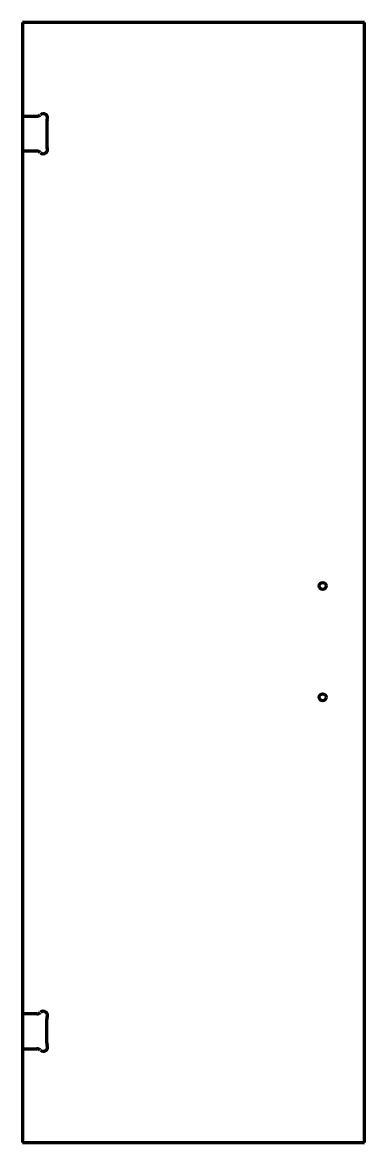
# Model space of a CAD drawing. Header units: inches. Extents: x 0 to 24.6, y 0 to 80.5.
import ezdxf

# ---------------------------------------------------------------- set-up
doc = ezdxf.new("R2010")
doc.units = ezdxf.units.IN
doc.header["$MEASUREMENT"] = 0
doc.layers.add('1', color=7, linetype='Continuous')

msp = doc.modelspace()

# ---------------------------------------------------------------- linework, layer by layer
at = {"color": 7, "lineweight": 90}
for p, q in [((0, 80.5), (0, 0)), ((24.562, 80.5), (0, 80.5)), ((24.562, 0), (24.562, 80.5)), ((0, 0), (24.562, 0))]:
    msp.add_line(p, q, dxfattribs=at)
at = {"layer": '1', "color": 7, "lineweight": 90}
for p, q in [((0, 73.75), (1.028, 73.75)), ((1.75, 73.339), (1.75, 71.661)), ((1.028, 71.25), (0, 71.25)), ((1.028, 9.25), (0, 9.25)), ((1.75, 7.161), (1.75, 8.839)), ((0, 6.75), (1.028, 6.75))]:
    msp.add_line(p, q, dxfattribs=at)
at = {"layer": '1', "color": 1, "lineweight": 90}
for centre in [(21.562, 40), (21.562, 32)]:
    msp.add_circle(centre, 0.25, dxfattribs=at)
at = {"layer": '1', "color": 7, "lineweight": 90}
for centre, radius, start, end in [((1.028, 74.125), 0.375, 270, 313.34176), ((1.5, 73.625), 0.312, 335.38002, 493.34176), ((2.125, 73.339), 0.375, 155.38002, 180), ((2.125, 71.661), 0.375, 180, 204.61998), ((1.028, 70.875), 0.375, 46.65824, 90), ((1.5, 71.375), 0.312, 226.65824, 384.61998), ((1.028, 9.625), 0.375, 270, 313.34176), ((1.5, 9.125), 0.312, 335.38002, 493.34176), ((2.125, 8.839), 0.375, 155.38002, 180), ((1.028, 6.375), 0.375, 46.65824, 90), ((1.5, 6.875), 0.312, 226.65824, 384.61998), ((2.125, 7.161), 0.375, 180, 204.61998)]:
    msp.add_arc(centre, radius, start, end, dxfattribs=at)

doc.saveas('drawing.dxf')
